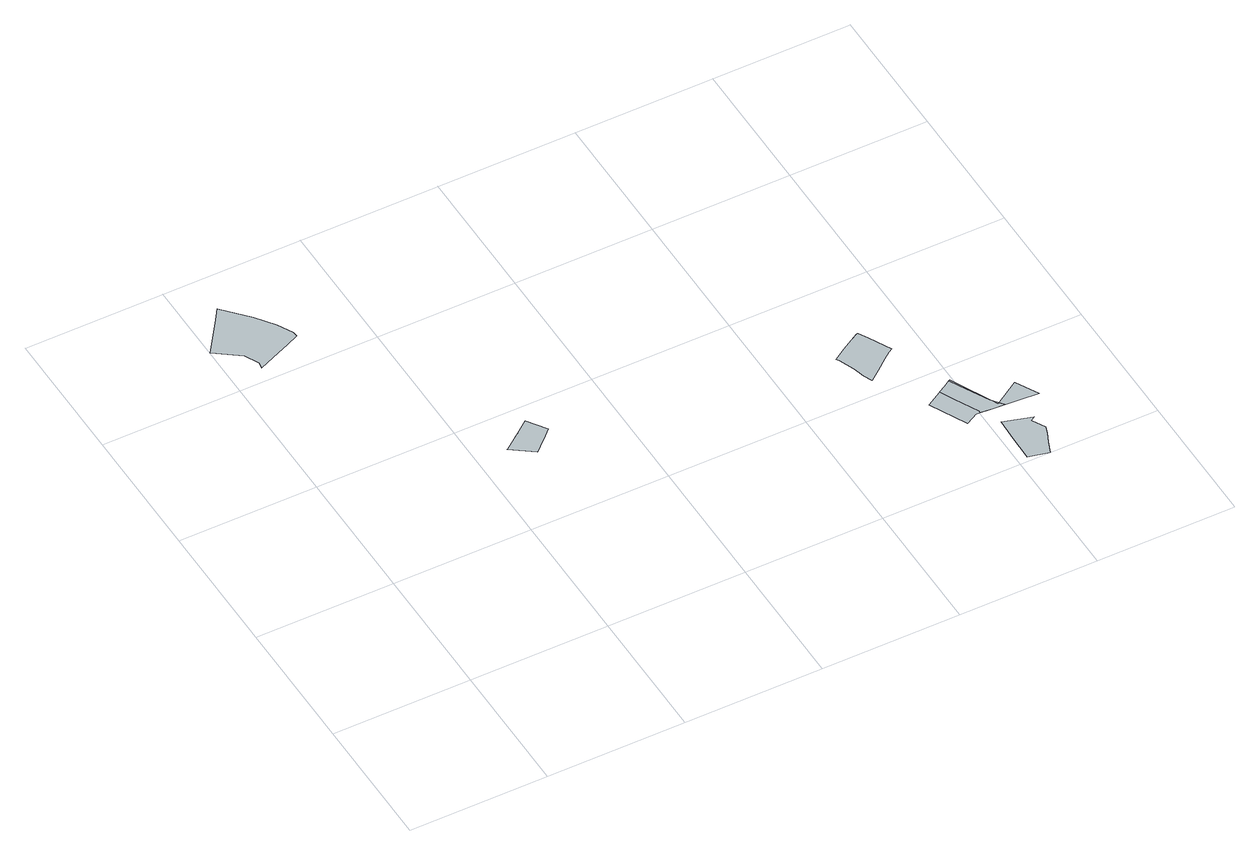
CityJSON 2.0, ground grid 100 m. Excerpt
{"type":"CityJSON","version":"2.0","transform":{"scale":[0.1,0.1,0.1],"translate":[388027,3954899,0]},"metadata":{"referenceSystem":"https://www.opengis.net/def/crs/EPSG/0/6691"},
"CityObjects":{
"object1":{"type":"GenericCityObject","attributes":{"prefecture":"13","disasterType":"1","areaType":"1","zoneNumber":"117001-K099","zoneName":"-","status":"0"},"geometry":[{"type":"MultiSurface","lod":"1","boundaries":[[[0,1,2,3,4,5,6,7,8,9,10,11,12,13,14]]]}]},
"object2":{"type":"GenericCityObject","attributes":{"prefecture":"13","disasterType":"1","areaType":"1","zoneNumber":"118001-K001","zoneName":"-","status":"0"},"geometry":[{"type":"MultiSurface","lod":"1","boundaries":[[[15,16,17,18,19,20,21,22,23,24]]]}]},
"object3":{"type":"GenericCityObject","attributes":{"prefecture":"13","disasterType":"1","areaType":"2","zoneNumber":"118001-K001","zoneName":"-","status":"0"},"geometry":[{"type":"MultiSurface","lod":"1","boundaries":[[[25,20,26,27,24]]]}]},
"object4":{"type":"GenericCityObject","attributes":{"prefecture":"13","disasterType":"1","areaType":"1","zoneNumber":"118001-K002","zoneName":"-","status":"0"},"geometry":[{"type":"MultiSurface","lod":"1","boundaries":[[[28,29,30,31,32,33,34,35,36,37,38,39,40,41,42]]]}]},
"object5":{"type":"GenericCityObject","attributes":{"prefecture":"13","disasterType":"1","areaType":"2","zoneNumber":"118001-K002","zoneName":"-","status":"0"},"geometry":[{"type":"MultiSurface","lod":"1","boundaries":[[[38,43,44,45,46,28,47,48,49,50,51,37]]]}]},
"object6":{"type":"GenericCityObject","attributes":{"prefecture":"13","disasterType":"1","areaType":"2","zoneNumber":"118001-K002","zoneName":"-","status":"0"},"geometry":[{"type":"MultiSurface","lod":"1","boundaries":[[[38,43,44,45,46,28,47,48,49,50,51,37]]]}]},
"object7":{"type":"GenericCityObject","attributes":{"prefecture":"13","disasterType":"1","areaType":"2","zoneNumber":"118001-K003","zoneName":"-","status":"0"},"geometry":[{"type":"MultiSurface","lod":"1","boundaries":[[[52,53,54,55,56,57,58,59,60,61,62,63,64]]]}]},
"object8":{"type":"GenericCityObject","attributes":{"prefecture":"13","disasterType":"1","areaType":"2","zoneNumber":"118001-K003","zoneName":"-","status":"0"},"geometry":[{"type":"MultiSurface","lod":"1","boundaries":[[[53,54,55,56,57,58,59,60,61,52]]]}]},
"object9":{"type":"GenericCityObject","attributes":{"prefecture":"13","disasterType":"1","areaType":"1","zoneNumber":"118001-K004","zoneName":"-","status":"0"},"geometry":[{"type":"MultiSurface","lod":"1","boundaries":[[[65,66,67,68,69,70,71,72,73,74,75]]]}]},
"object10":{"type":"GenericCityObject","attributes":{"prefecture":"13","disasterType":"1","areaType":"1","zoneNumber":"118001-K003","zoneName":"-","status":"0"},"geometry":[{"type":"MultiSurface","lod":"1","boundaries":[[[76,77,78,79,80,81,60,82,83,84,63,85,55]]]}]}
},
"vertices":[
[467,3216,0],[559,3256,0],[555,3295,0],[496,3407,0],[399,3538,0],[398,3538,0],[239,3717,0],[181,3636,0],[101,3524,0],[6,3390,0],[183,3260,0],[181,3259,0],[234,3160,0],[225,3112,0],[382,3179,0],
[1468,1673,0],[1541,1742,0],[1450,1876,0],[1430,1861,0],[1370,1816,0],[1342,1795,0],[1227,1709,0],[1224,1707,0],[1381,1592,0],[1460,1666,0],
[1351,1802,0],[1323,1781,0],[1451,1658,0],
[3612,1503,0],[3530,1454,0],[3478,1424,0],[3444,1403,0],[3455,1384,0],[3503,1271,0],[3523,1186,0],[3549,1122,0],[3627,1184,0],[3717,1256,0],[3766,1296,0],[3797,1310,0],[3716,1472,0],[3678,1542,0],[3673,1539,0],
[3782,1303,0],[3733,1376,0],[3669,1488,0],[3672,1539,0],[3564,1475,0],[3574,1442,0],[3626,1327,0],[3652,1245,0],[3664,1213,0],
[4117,605,0],[4030,767,0],[3973,882,0],[3920,850,0],[3873,823,0],[3924,717,0],[4008,550,0],[4008,534,0],[4099,527,0],[4181,521,0],[4155,555,0],[4147,549,0],[4125,594,0],
[4081,354,0],[4076,208,0],[4074,139,0],[4070,39,0],[4217,2,0],[4256,94,0],[4288,169,0],[4309,220,0],[4257,316,0],[4286,334,0],[4082,398,0],
[3845,806,0],[3759,755,0],[3804,661,0],[3890,489,0],[3979,535,0],[3981,536,0],[4278,514,0],[4418,504,0],[4330,666,0],[3983,888,0]
]}
